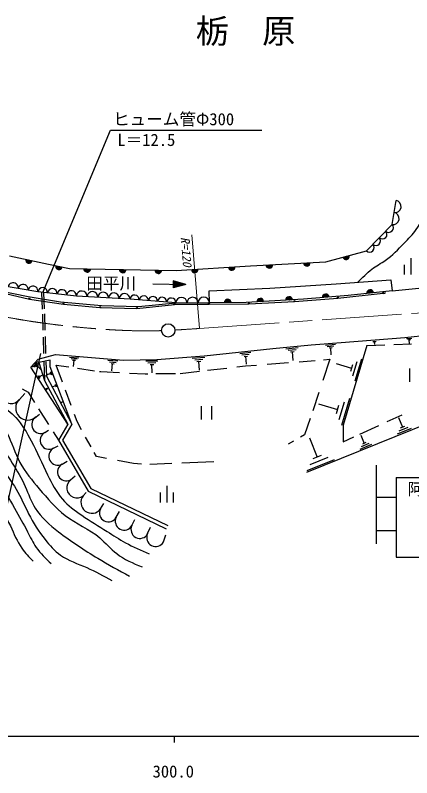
# Model space of a CAD drawing. Units: millimetres, scale not verified. Extents: x 40000 to 680000, y 20000 to 380000.
# Drawn here: x 344048 to 403760, y 198715 to 313562 of the extents above; entities that cross this region are included whole.
import ezdxf
from ezdxf.enums import TextEntityAlignment as Align

# ---------------------------------------------------------------- set-up
doc = ezdxf.new("R2010")
doc.units = ezdxf.units.MM
doc.header["$LTSCALE"] = 1000
doc.linetypes.add('CHAIN', pattern=[18.5, 12, -1.5, 3.5, -1.5])
for name, color, linetype, lineweight in [('M-BGD', 7, 'Continuous', 25), ('M-BMK', 2, 'CHAIN', 13), ('M-BMK-SRVR', 3, 'Continuous', 25), ('M-STR-HTXT', 7, 'Continuous', 13), ('M-STR-STR3', 7, 'Continuous', 25), ('M-STR-STRC', 7, 'Continuous', 25), ('M-TTL-BAND', 7, 'Continuous', 25)]:
    doc.layers.add(name, color=color, linetype=linetype, lineweight=lineweight)
doc.styles.add('ＭＳ ゴシック', font='')
doc.styles.get('ＭＳ ゴシック').set_extended_font_data('MS Gothic')

msp = doc.modelspace()

# ---------------------------------------------------------------- linework, layer by layer
at = {"layer": 'M-BGD'}
for p, q in [((400789, 282051), (401391, 285665)), ((396924, 278086), (400789, 282051)), ((390802, 276430), (396924, 278086)), ((343173, 277333), (349045, 276079)), ((403629, 276992), (403629, 274492)), ((349045, 276079), (352207, 275426)), ((368267, 275125), (379459, 275828)), ((379459, 275828), (390802, 276430)), ((402629, 275992), (402629, 274492)), ((352207, 275426), (368267, 275125)), ((367840, 273565), (367819, 272530)), ((369761, 273010), (367840, 273565)), ((367871, 273556), (367851, 272538)), ((367921, 273542), (367901, 272551)), ((367971, 273527), (367952, 272563)), ((368020, 273513), (368002, 272575)), ((368070, 273499), (368052, 272588)), ((368120, 273484), (368102, 272600)), ((368170, 273470), (368153, 272613)), ((368219, 273456), (368203, 272625)), ((368269, 273441), (368253, 272637)), ((368319, 273427), (368304, 272650)), ((368368, 273412), (368354, 272662)), ((368418, 273398), (368404, 272675)), ((368468, 273384), (368454, 272687)), ((368518, 273369), (368505, 272700)), ((368567, 273355), (368555, 272712)), ((368617, 273341), (368605, 272724)), ((392380, 273102), (400590, 273699)), ((400590, 273699), (400805, 272052)), ((347452, 271888), (341490, 272898)), ((364762, 273108), (369761, 273010)), ((369761, 273010), (367819, 272530)), ((368667, 273326), (368655, 272737)), ((368717, 273312), (368706, 272749)), ((368766, 273297), (368756, 272762)), ((368816, 273283), (368806, 272774)), ((368866, 273269), (368856, 272786)), ((368915, 273254), (368907, 272799)), ((368965, 273240), (368957, 272811)), ((369015, 273226), (369007, 272824)), ((369065, 273211), (369057, 272836)), ((369114, 273197), (369108, 272849)), ((369164, 273182), (369158, 272861)), ((369214, 273168), (369208, 272873)), ((369264, 273154), (369258, 272886)), ((369313, 273139), (369309, 272898)), ((369363, 273125), (369359, 272911)), ((369413, 273111), (369409, 272923)), ((369462, 273096), (369459, 272935)), ((369512, 273082), (369510, 272948)), ((369562, 273067), (369560, 272960)), ((369612, 273053), (369610, 272973)), ((369661, 273039), (369660, 272985)), ((369711, 273024), (369711, 272998)), ((373262, 272052), (382380, 272457)), ((382380, 272457), (392380, 273102)), ((400805, 272052), (406336, 272591)), ((346185, 270764), (341654, 271806)), ((341848, 272051), (345986, 271204)), ((345986, 271204), (350873, 270389)), ((353251, 271269), (347452, 271888)), ((348021, 271827), (348104, 269306)), ((348323, 271795), (348403, 269332)), ((361330, 270780), (353251, 271269)), ((373286, 270262), (373262, 272052)), ((394194, 271360), (387439, 270787)), ((399463, 271632), (392615, 270911)), ((400805, 272052), (394194, 271360)), ((351317, 270002), (346185, 270764)), ((350873, 270389), (357062, 269835)), ((356811, 269480), (351317, 270002)), ((368237, 270226), (361330, 270780)), ((368037, 269928), (362344, 269360)), ((362601, 269705), (368237, 270226)), ((373248, 269994), (368037, 269928)), ((368237, 270226), (373286, 270262)), ((379245, 270059), (373248, 269994)), ((378800, 270286), (373286, 270262)), ((387439, 270787), (378800, 270286)), ((386126, 270387), (379245, 270059)), ((392615, 270911), (386126, 270387)), ((362344, 269360), (356811, 269480)), ((357062, 269835), (362601, 269705)), ((348129, 268529), (348207, 266147)), ((348428, 268581), (348508, 266121)), ((402700, 265038), (411618, 265954)), ((348243, 265060), (348322, 262628)), ((348539, 265189), (348622, 262629)), ((388624, 263930), (393155, 264267)), ((393155, 264267), (402700, 265038)), ((397888, 264447), (398388, 264487)), ((397988, 264387), (398308, 264407)), ((398078, 264317), (398228, 264327)), ((398178, 263977), (398158, 264327)), ((402968, 264867), (403748, 264947)), ((403118, 264767), (403628, 264817)), ((403268, 264657), (403498, 264677)), ((403438, 264117), (403388, 264667)), ((372474, 262242), (382839, 263351)), ((382839, 263351), (388624, 263930)), ((384788, 263337), (386648, 263527)), ((385148, 263097), (386358, 263217)), ((390748, 263887), (392298, 263997)), ((391038, 263677), (392048, 263747)), ((391328, 263467), (391788, 263497)), ((391638, 262397), (391558, 263487)), ((397008, 263844), (393407, 251846)), ((397008, 263844), (399709, 263944)), ((401075, 263994), (403722, 264092)), ((347508, 261750), (350121, 262465)), ((350121, 262465), (360326, 261616)), ((352238, 262087), (353628, 261977)), ((352468, 261857), (353368, 261787)), ((365388, 261712), (372474, 262242)), ((370708, 261917), (372608, 262057)), ((377868, 262617), (379548, 262797)), ((378188, 262397), (379288, 262517)), ((378508, 262177), (379018, 262227)), ((378888, 261027), (378768, 262207)), ((385498, 262847), (386058, 262907)), ((385908, 261577), (385778, 262877)), ((346409, 260542), (347508, 261750)), ((346668, 260537), (347468, 261407)), ((346938, 260567), (347468, 261137)), ((347208, 260597), (347458, 260867)), ((347948, 260167), (347338, 260737)), ((349285, 261613), (347599, 261260)), ((347599, 261260), (348455, 258571)), ((348364, 261366), (348455, 258571)), ((348663, 261383), (348734, 259220)), ((349285, 260593), (349285, 261613)), ((350198, 260880), (352132, 260595)), ((351159, 258297), (350198, 260880)), ((352688, 261627), (353108, 261597)), ((352818, 260637), (352898, 261617)), ((357978, 261617), (359518, 261487)), ((358228, 261367), (359228, 261277)), ((358478, 261107), (358938, 261067)), ((358618, 260007), (358708, 261087)), ((360326, 261616), (365388, 261712)), ((363718, 261487), (365528, 261517)), ((364038, 261217), (365218, 261247)), ((364358, 260947), (364908, 260967)), ((364658, 259687), (364638, 260957)), ((371068, 261657), (372298, 261747)), ((371418, 261397), (371988, 261437)), ((371798, 260087), (371708, 261417)), ((377422, 260601), (378710, 260748)), ((378710, 260748), (380377, 260877)), ((381978, 261002), (385193, 261251)), ((386809, 261377), (389205, 261563)), ((391448, 261738), (390386, 258550)), ((390461, 261661), (391448, 261738)), ((392358, 261107), (394678, 260407)), ((394828, 260907), (394528, 259907)), ((395508, 261337), (394858, 259177)), ((396178, 261767), (395178, 258447)), ((351948, 251970), (346409, 260542)), ((348928, 259467), (349278, 259607)), ((349248, 259677), (349308, 259527)), ((352577, 251957), (349285, 260593)), ((349298, 259797), (349418, 259467)), ((349338, 259907), (349528, 259407)), ((353411, 260407), (355994, 260027)), ((356757, 259915), (356930, 259890)), ((356930, 259890), (359758, 259750)), ((361248, 259676), (363596, 259560)), ((363596, 259560), (364029, 259565)), ((365243, 259580), (368184, 259617)), ((368876, 259626), (371785, 259957)), ((373003, 260096), (375903, 260427)), ((403465, 258343), (403465, 260343)), ((347758, 258817), (347478, 259257)), ((347778, 258937), (347598, 259227)), ((347798, 259057), (347708, 259187)), ((348058, 259317), (347758, 259127)), ((348733, 259236), (348434, 259210)), ((348455, 258571), (351948, 251970)), ((348734, 259220), (352577, 251957)), ((345084, 257272), (345970, 256801)), ((348848, 257137), (348688, 257377)), ((348858, 257207), (348758, 257367)), ((348858, 257277), (348818, 257347)), ((349008, 257417), (348838, 257317)), ((349748, 257627), (350028, 257737)), ((350008, 257797), (350048, 257677)), ((350038, 257887), (350138, 257627)), ((350068, 257977), (350228, 257577)), ((387985, 244742), (421353, 258263)), ((344663, 255711), (345471, 256600)), ((345970, 256801), (346950, 255250)), ((352472, 254768), (351612, 257082)), ((389787, 256752), (388862, 253975)), ((350888, 255237), (351028, 255287)), ((351018, 255317), (351038, 255257)), ((351038, 255367), (351088, 255237)), ((351048, 255407), (351128, 255217)), ((389698, 255017), (392558, 254157)), ((393568, 255307), (392778, 252647)), ((394398, 255837), (393168, 251747)), ((347559, 254288), (349050, 251929)), ((372120, 252659), (372120, 254659)), ((373620, 254659), (373620, 252659)), ((392738, 254767), (392378, 253547)), ((347221, 253097), (347712, 253476)), ((353366, 252366), (352970, 253430)), ((388453, 252810), (387585, 250352)), ((400083, 252368), (402309, 253384)), ((401758, 252977), (402358, 251517)), ((351948, 251970), (350539, 249544)), ((352577, 251957), (351176, 249545)), ((354042, 251137), (353366, 252366)), ((393407, 251846), (393407, 249321)), ((395917, 250467), (398814, 251789)), ((402668, 251637), (402038, 251387)), ((348514, 250720), (349037, 251077)), ((349765, 250800), (350548, 249560)), ((403648, 251307), (401558, 250467)), ((403158, 251477), (401798, 250927)), ((350539, 249544), (355037, 241861)), ((351176, 249545), (355426, 242284)), ((355461, 248558), (354651, 250030)), ((385938, 249406), (385164, 248961)), ((387585, 250352), (386983, 250006)), ((388338, 249897), (389508, 247017)), ((393407, 249321), (395037, 250065)), ((396088, 250337), (396598, 249077)), ((349807, 248342), (350489, 248710)), ((397718, 248907), (395918, 248177)), ((397298, 249047), (396128, 248577)), ((396868, 249187), (396328, 248967)), ((356270, 247086), (355928, 247709)), ((357789, 246800), (356270, 247086)), ((391098, 246947), (388418, 245857)), ((390128, 247267), (388888, 246767)), ((351100, 245965), (351878, 246375)), ((361880, 246030), (359452, 246487)), ((363081, 245965), (361880, 246030)), ((367610, 246033), (364322, 245898)), ((373958, 246294), (369121, 246095)), ((392068, 246617), (387948, 244947)), ((352393, 243587), (353077, 244198)), ((366880, 242693), (366880, 240193)), ((354284, 241196), (354749, 241673)), ((355037, 241861), (366768, 236228)), ((355426, 242284), (367006, 236724)), ((365880, 241693), (365880, 240193)), ((367880, 240193), (367880, 241693)), ((356898, 239194), (357369, 240032)), ((359262, 237957), (359735, 238801)), ((361625, 236719), (362039, 237634)), ((363989, 235482), (364438, 236466)), ((366353, 234244), (366741, 235298))]:
    msp.add_line(p, q, dxfattribs=at)
for centre, radius, start, end in [((401241, 284761), 916, 260.53768, 80.53768), ((400940, 282954), 916, 260.53768, 80.53768), ((400306, 281555), 692, 225.73452, 45.73452), ((399340, 280564), 692, 225.73452, 45.73452), ((398374, 279573), 692, 225.73452, 45.73452), ((397408, 278582), 692, 225.73452, 45.73452), ((346109, 276706), 500, 167.93869, 347.93869), ((346109, 276706), 500, 167.93869, 347.93869), ((346109, 276706), 450, 167.93869, 347.93869), ((346109, 276706), 400, 167.93869, 347.93869), ((393863, 277258), 500, 195.13584, 15.13584), ((393863, 277258), 500, 195.13584, 15.13584), ((393863, 277258), 450, 195.13584, 15.13584), ((393863, 277258), 400, 195.13584, 15.13584), ((393863, 277258), 350, 195.13584, 15.13584), ((393863, 277258), 300, 195.13584, 15.13584), ((393863, 277258), 250, 195.13584, 15.13584), ((393863, 277258), 200, 195.13584, 15.13584), ((393863, 277258), 150, 195.13584, 15.13584), ((393863, 277258), 100, 195.13584, 15.13584), ((393863, 277258), 50, 195.13584, 15.13584), ((346109, 276706), 350, 167.93869, 347.93869), ((346109, 276706), 300, 167.93869, 347.93869), ((346109, 276706), 250, 167.93869, 347.93869), ((346109, 276706), 200, 167.93869, 347.93869), ((346109, 276706), 150, 167.93869, 347.93869), ((346109, 276706), 100, 167.93869, 347.93869), ((346109, 276706), 50, 167.93869, 347.93869), ((350626, 275752), 500, 168.34071, 348.34071), ((350626, 275752), 500, 168.34071, 348.34071), ((350626, 275752), 450, 168.34071, 348.34071), ((350626, 275752), 400, 168.34071, 348.34071), ((350626, 275752), 350, 168.34071, 348.34071), ((350626, 275752), 300, 168.34071, 348.34071), ((350626, 275752), 250, 168.34071, 348.34071), ((350626, 275752), 200, 168.34071, 348.34071), ((350626, 275752), 150, 168.34071, 348.34071), ((350626, 275752), 100, 168.34071, 348.34071), ((350626, 275752), 50, 168.34071, 348.34071), ((376661, 275652), 500, 183.59233, 3.59233), ((376661, 275652), 500, 183.59233, 3.59233), ((376661, 275652), 450, 183.59233, 3.59233), ((376661, 275652), 400, 183.59233, 3.59233), ((376661, 275652), 350, 183.59233, 3.59233), ((376661, 275652), 300, 183.59233, 3.59233), ((376661, 275652), 250, 183.59233, 3.59233), ((376661, 275652), 200, 183.59233, 3.59233), ((376661, 275652), 150, 183.59233, 3.59233), ((376661, 275652), 100, 183.59233, 3.59233), ((376661, 275652), 50, 183.59233, 3.59233), ((382295, 275978), 500, 183.0394, 3.0394), ((382295, 275978), 500, 183.0394, 3.0394), ((382295, 275978), 450, 183.0394, 3.0394), ((382295, 275978), 400, 183.0394, 3.0394), ((382295, 275978), 350, 183.0394, 3.0394), ((382295, 275978), 300, 183.0394, 3.0394), ((382295, 275978), 250, 183.0394, 3.0394), ((382295, 275978), 200, 183.0394, 3.0394), ((382295, 275978), 150, 183.0394, 3.0394), ((382295, 275978), 100, 183.0394, 3.0394), ((382295, 275978), 50, 183.0394, 3.0394), ((387966, 276279), 500, 183.0394, 3.0394), ((387966, 276279), 500, 183.0394, 3.0394), ((387966, 276279), 450, 183.0394, 3.0394), ((387966, 276279), 400, 183.0394, 3.0394), ((387966, 276279), 350, 183.0394, 3.0394), ((387966, 276279), 300, 183.0394, 3.0394), ((387966, 276279), 250, 183.0394, 3.0394), ((387966, 276279), 200, 183.0394, 3.0394), ((387966, 276279), 150, 183.0394, 3.0394), ((387966, 276279), 100, 183.0394, 3.0394), ((387966, 276279), 50, 183.0394, 3.0394), ((354883, 275376), 500, 178.92583, 358.92583), ((354883, 275376), 500, 178.92583, 358.92583), ((354883, 275376), 450, 178.92583, 358.92583), ((354883, 275376), 400, 178.92583, 358.92583), ((354883, 275376), 350, 178.92583, 358.92583), ((354883, 275376), 300, 178.92583, 358.92583), ((354883, 275376), 250, 178.92583, 358.92583), ((354883, 275376), 200, 178.92583, 358.92583), ((354883, 275376), 150, 178.92583, 358.92583), ((354883, 275376), 100, 178.92583, 358.92583), ((354883, 275376), 50, 178.92583, 358.92583), ((360237, 275276), 500, 178.92583, 358.92583), ((360237, 275276), 500, 178.92583, 358.92583), ((360237, 275276), 450, 178.92583, 358.92583), ((360237, 275276), 400, 178.92583, 358.92583), ((360237, 275276), 350, 178.92583, 358.92583), ((360237, 275276), 300, 178.92583, 358.92583), ((360237, 275276), 250, 178.92583, 358.92583), ((360237, 275276), 200, 178.92583, 358.92583), ((360237, 275276), 150, 178.92583, 358.92583), ((360237, 275276), 100, 178.92583, 358.92583), ((360237, 275276), 50, 178.92583, 358.92583), ((365590, 275175), 500, 178.92583, 358.92583), ((365590, 275175), 500, 178.92583, 358.92583), ((365590, 275175), 450, 178.92583, 358.92583), ((365590, 275175), 400, 178.92583, 358.92583), ((365590, 275175), 350, 178.92583, 358.92583), ((365590, 275175), 300, 178.92583, 358.92583), ((365590, 275175), 250, 178.92583, 358.92583), ((365590, 275175), 200, 178.92583, 358.92583), ((365590, 275175), 150, 178.92583, 358.92583), ((365590, 275175), 100, 178.92583, 358.92583), ((365590, 275175), 50, 178.92583, 358.92583), ((371065, 275301), 500, 183.59233, 3.59233), ((371065, 275301), 500, 183.59233, 3.59233), ((371065, 275301), 450, 183.59233, 3.59233), ((371065, 275301), 400, 183.59233, 3.59233), ((371065, 275301), 350, 183.59233, 3.59233), ((371065, 275301), 300, 183.59233, 3.59233), ((371065, 275301), 250, 183.59233, 3.59233), ((371065, 275301), 200, 183.59233, 3.59233), ((371065, 275301), 150, 183.59233, 3.59233), ((371065, 275301), 100, 183.59233, 3.59233), ((371065, 275301), 50, 183.59233, 3.59233), ((343726, 272519), 756, 350.38543, 170.38543), ((345216, 272267), 756, 350.38543, 170.38543), ((346707, 272014), 756, 350.38543, 170.38543), ((348177, 271810), 729, 353.90723, 173.90723), ((349626, 271656), 729, 353.90723, 173.90723), ((351076, 271501), 729, 353.90723, 173.90723), ((397499, 271706), 500, 5.9767, 185.9767), ((397499, 271706), 500, 5.9767, 185.9767), ((352526, 271346), 729, 353.90723, 173.90723), ((354059, 271220), 809, 356.53875, 176.53875), ((355675, 271122), 809, 356.53875, 176.53875), ((357291, 271024), 809, 356.53875, 176.53875), ((358906, 270927), 809, 356.53875, 176.53875), ((360522, 270829), 809, 356.53875, 176.53875), ((362021, 270725), 693, 355.41534, 175.41534), ((363402, 270614), 693, 355.41534, 175.41534), ((364784, 270503), 693, 355.41534, 175.41534), ((366165, 270392), 693, 355.41534, 175.41534), ((369078, 270232), 842, 0.40146, 180.40146), ((370762, 270244), 842, 0.40146, 180.40146), ((372445, 270256), 842, 0.40146, 180.40146), ((385279, 270661), 500, 3.32007, 183.32007), ((385279, 270661), 500, 3.32007, 183.32007), ((385279, 270661), 450, 3.32007, 183.32007), ((385279, 270661), 400, 3.32007, 183.32007), ((390816, 271073), 500, 4.84741, 184.84741), ((390816, 271073), 500, 4.84741, 184.84741), ((390816, 271073), 450, 4.84741, 184.84741), ((390816, 271073), 400, 4.84741, 184.84741), ((390816, 271073), 350, 4.84741, 184.84741), ((390816, 271073), 300, 4.84741, 184.84741), ((390816, 271073), 250, 4.84741, 184.84741), ((390816, 271073), 200, 4.84741, 184.84741), ((390816, 271073), 150, 4.84741, 184.84741), ((390816, 271073), 100, 4.84741, 184.84741), ((390816, 271073), 50, 4.84741, 184.84741), ((392615, 270911), 150, 6.00901, 184.61992), ((397499, 271706), 450, 5.9767, 185.9767), ((397499, 271706), 400, 5.9767, 185.9767), ((397499, 271706), 350, 5.9767, 185.9767), ((397499, 271706), 300, 5.9767, 185.9767), ((397499, 271706), 250, 5.9767, 185.9767), ((397499, 271706), 200, 5.9767, 185.9767), ((397499, 271706), 150, 5.9767, 185.9767), ((397499, 271706), 100, 5.9767, 185.9767), ((397499, 271706), 50, 5.9767, 185.9767), ((399463, 271632), 150, 6.00901, 186.00901), ((399411, 272130), 500, 276.00901, 321.00901), ((346185, 270764), 150, 351.55681, 167.04242), ((351317, 270002), 150, 354.5794, 171.55681), ((367546, 270282), 693, 355.41534, 175.41534), ((368037, 269928), 150, 0.72066, 185.69839), ((373248, 269994), 150, 0.62616, 180.72066), ((376043, 270274), 500, 0.24803, 180.24803), ((376043, 270274), 500, 0.24803, 180.24803), ((376043, 270274), 450, 0.24803, 180.24803), ((376043, 270274), 400, 0.24803, 180.24803), ((376043, 270274), 350, 0.24803, 180.24803), ((376043, 270274), 300, 0.24803, 180.24803), ((376043, 270274), 250, 0.24803, 180.24803), ((376043, 270274), 200, 0.24803, 180.24803), ((376043, 270274), 150, 0.24803, 180.24803), ((376043, 270274), 100, 0.24803, 180.24803), ((376043, 270274), 50, 0.24803, 180.24803), ((379245, 270059), 150, 2.72631, 180.62616), ((380959, 270411), 500, 3.32007, 183.32007), ((380959, 270411), 500, 3.32007, 183.32007), ((380959, 270411), 450, 3.32007, 183.32007), ((380959, 270411), 400, 3.32007, 183.32007), ((380959, 270411), 350, 3.32007, 183.32007), ((380959, 270411), 300, 3.32007, 183.32007), ((380959, 270411), 250, 3.32007, 183.32007), ((380959, 270411), 200, 3.32007, 183.32007), ((380959, 270411), 150, 3.32007, 183.32007), ((380959, 270411), 100, 3.32007, 183.32007), ((380959, 270411), 50, 3.32007, 183.32007), ((385279, 270661), 350, 3.32007, 183.32007), ((385279, 270661), 300, 3.32007, 183.32007), ((385279, 270661), 250, 3.32007, 183.32007), ((385279, 270661), 200, 3.32007, 183.32007), ((385279, 270661), 150, 3.32007, 183.32007), ((385279, 270661), 100, 3.32007, 183.32007), ((385279, 270661), 50, 3.32007, 183.32007), ((386126, 270387), 150, 4.61992, 182.72631), ((356811, 269480), 150, 358.75464, 174.5794), ((362344, 269360), 150, 5.69839, 178.75464), ((343426, 256587), 1516, 144.70665, 324.70665), ((345942, 254404), 1829, 134.38394, 314.38394), ((347868, 251909), 1353, 118.53999, 298.53999), ((349161, 249531), 1353, 118.53999, 298.53999), ((350454, 247154), 1353, 118.53999, 298.53999), ((351747, 244776), 1353, 118.53999, 298.53999), ((353339, 242392), 1524, 128.33334, 308.33334), ((355591, 240195), 1646, 142.54942, 322.54942), ((358080, 238575), 1334, 152.36662, 332.36662), ((360444, 237338), 1334, 152.36662, 332.36662), ((362807, 236100), 1334, 152.36662, 332.36662), ((365171, 234863), 1334, 152.36662, 332.36662)]:
    msp.add_arc(centre, radius, start, end, dxfattribs=at)
for points, knots in [([(395648, 273339), (396320, 274048), (396993, 274756), (397772, 275329), (398414, 275801), (399128, 276181), (399780, 276638), (400826, 277373), (401714, 278308), (402618, 279231), (403264, 279889), (403917, 280540), (404442, 281279), (405134, 282253), (405602, 283379), (406070, 284506)], [0, 0, 0, 0, 1, 1, 1, 2, 2, 2, 3, 3, 3, 4, 4, 4, 5, 5, 5, 5]), ([(332771, 260580), (334818, 259281), (336865, 257982), (338975, 256708), (340812, 255600), (342697, 254511), (344123, 252961), (345067, 251935), (345809, 250708), (346469, 249459), (347358, 247780), (348097, 246062), (348921, 244346), (349547, 243043), (350221, 241740), (351162, 240669), (351988, 239729), (353020, 238966), (354069, 238253), (355327, 237396), (356609, 236609), (357886, 235801), (358798, 235224), (359707, 234637), (360653, 234120), (361807, 233490), (363016, 232964), (364225, 232439)], [0, 0, 0, 0, 1, 1, 1, 2, 2, 2, 3, 3, 3, 4, 4, 4, 5, 5, 5, 6, 6, 6, 7, 7, 7, 8, 8, 8, 9, 9, 9, 9]), ([(331384, 258319), (332507, 257997), (333629, 257675), (334738, 257269), (336933, 256463), (339073, 255326), (340691, 253662), (341538, 252790), (342243, 251774), (342792, 250685), (343530, 249222), (343989, 247627), (344753, 246202), (345520, 244772), (346594, 243512), (347660, 242245), (348881, 240794), (350092, 239333), (351582, 238217), (353220, 236992), (355195, 236185), (356765, 234856), (357654, 234104), (358413, 233185), (359322, 232474), (360443, 231598), (361791, 231038), (363139, 230478)], [0, 0, 0, 0, 1, 1, 1, 2, 2, 2, 3, 3, 3, 4, 4, 4, 5, 5, 5, 6, 6, 6, 7, 7, 7, 8, 8, 8, 9, 9, 9, 9]), ([(330956, 256782), (332290, 256261), (333623, 255740), (334913, 255097), (336305, 254404), (337647, 253570), (338765, 252506), (339675, 251640), (340437, 250622), (341181, 249599), (342019, 248448), (342834, 247290), (343598, 246097), (344324, 244963), (345005, 243797), (345559, 242560), (346051, 241463), (346443, 240309), (347065, 239303), (347928, 237907), (349233, 236794), (350567, 235766), (352479, 234291), (354449, 232990), (356485, 231774), (358047, 230841), (359647, 229959), (361248, 229077)], [0, 0, 0, 0, 1, 1, 1, 2, 2, 2, 3, 3, 3, 4, 4, 4, 5, 5, 5, 6, 6, 6, 7, 7, 7, 8, 8, 8, 9, 9, 9, 9]), ([(330443, 254937), (331806, 254251), (333169, 253564), (334489, 252778), (335956, 251905), (337369, 250909), (338554, 249700), (339756, 248474), (340723, 247030), (341751, 245635), (342595, 244489), (343481, 243377), (344198, 242162), (344892, 240985), (345427, 239712), (346053, 238491), (346758, 237117), (347578, 235810), (348539, 234584), (349223, 233712), (349979, 232882), (350868, 232255), (352050, 231422), (353468, 230949), (354815, 230361), (356123, 229789), (357363, 229108), (358603, 228427)], [0, 0, 0, 0, 1, 1, 1, 2, 2, 2, 3, 3, 3, 4, 4, 4, 5, 5, 5, 6, 6, 6, 7, 7, 7, 8, 8, 8, 9, 9, 9, 9]), ([(329855, 252829), (330820, 252512), (331784, 252196), (332671, 251735), (333931, 251082), (335036, 250140), (336138, 249214), (337069, 248432), (337998, 247662), (338835, 246798), (339775, 245827), (340600, 244739), (341356, 243611), (342292, 242215), (343122, 240759), (343948, 239303), (344618, 238123), (345285, 236944), (345909, 235731), (346315, 234943), (346703, 234140), (347205, 233420), (347833, 232517), (348640, 231742), (349446, 230968)], [0, 0, 0, 0, 1, 1, 1, 2, 2, 2, 3, 3, 3, 4, 4, 4, 5, 5, 5, 6, 6, 6, 7, 7, 7, 8, 8, 8, 8]), ([(329246, 250642), (330183, 250265), (331120, 249888), (332006, 249424), (333059, 248872), (334040, 248197), (335053, 247533), (336530, 246563), (338075, 245617), (339150, 244276), (339946, 243283), (340485, 242074), (341076, 240914), (341812, 239469), (342628, 238100), (343318, 236642), (343857, 235501), (344320, 234305), (345034, 233280), (345526, 232572), (346138, 231945), (346750, 231318)], [0, 0, 0, 0, 1, 1, 1, 2, 2, 2, 3, 3, 3, 4, 4, 4, 5, 5, 5, 6, 6, 6, 7, 7, 7, 7])]:
    msp.add_open_spline(points, degree=3, knots=knots, dxfattribs=at)
at = {"layer": 'M-BMK'}
msp.add_line((371812, 266386), (424818, 270109), dxfattribs=at)
for points, knots in [([(321685, 274082), (323781, 273295), (325878, 272508), (328004, 271810), (330419, 271017), (332872, 270339), (335340, 269723), (338502, 268935), (341689, 268247), (344901, 267707), (348218, 267149), (351562, 266748), (354914, 266455), (357204, 266255), (359498, 266106), (361794, 266049), (362177, 266040), (362560, 266033), (362943, 266029), (363326, 266024), (363709, 266023), (364092, 266024), (364475, 266026), (364858, 266031), (365240, 266038), (365346, 266040), (365452, 266042), (365558, 266046), (365664, 266050), (365769, 266056), (365875, 266055), (365950, 266055), (366025, 266051), (366101, 266048)], [0, 0, 0, 0, 1, 1, 1, 2, 2, 2, 3, 3, 3, 4, 4, 4, 5, 5, 5, 6, 6, 6, 7, 7, 7, 8, 8, 8, 9, 9, 9, 10, 10, 10, 11, 11, 11, 11]), ([(368102, 266154), (368481, 266174), (368860, 266194), (369240, 266217), (369669, 266242), (370097, 266270), (370526, 266299), (370954, 266328), (371383, 266357), (371812, 266386)], [0, 0, 0, 0, 1, 1, 1, 2, 2, 2, 3, 3, 3, 3])]:
    msp.add_open_spline(points, degree=3, knots=knots, dxfattribs=at)
at = {"layer": 'M-BMK-SRVR'}
msp.add_circle((367086, 266095), 1000, dxfattribs=at)
at = {"layer": 'M-STR-HTXT'}
msp.add_line((371812, 266386), (370655, 280477), dxfattribs=at)
at = {"layer": 'M-STR-STR3'}
for p, q in [((348207, 271807), (358415, 296266)), ((358415, 296266), (381205, 296266))]:
    msp.add_line(p, q, dxfattribs=at)
at = {"layer": 'M-STR-STRC'}
for p, q in [((340840, 230842), (347881, 262620)), ((398412, 245781), (398412, 233962)), ((401412, 243962), (422412, 243962)), ((401412, 243962), (401412, 231962)), ((398412, 240962), (401412, 240962)), ((398412, 235962), (401412, 235962)), ((401412, 231962), (422412, 231962))]:
    msp.add_line(p, q, dxfattribs=at)
at = {"layer": 'M-TTL-BAND'}
for p, q in [((40000, 205000), (579000, 205000)), ((368000, 205000), (368000, 204000))]:
    msp.add_line(p, q, dxfattribs=at)

# ---------------------------------------------------------------- texts
at = {"layer": 'M-STR-HTXT', "style": 'ＭＳ ゴシック'}
for s, height, p in [('栃\u3000原', 3666, (371233, 311195)), ('田平川', 1833, (354751, 273189))]:
    msp.add_text(s, height=height, dxfattribs=at).set_placement(p, align=Align.MIDDLE_LEFT)
at = {"layer": 'M-STR-HTXT', "style": 'ＭＳ ゴシック', "oblique": 15}
msp.add_text('R=120', height=1320, rotation=274.544, dxfattribs=at).set_placement((368574, 280101), align=Align.BOTTOM_LEFT)
at = {"layer": 'M-STR-STR3', "style": 'ＭＳ ゴシック'}
for s, p in [('ヒューム管Φ300', (358770, 297911)), ('L＝12.5', (359421, 294789))]:
    msp.add_text(s, height=1833, dxfattribs=at).set_placement(p, align=Align.MIDDLE_LEFT)
at = {"layer": 'M-STR-STRC', "style": 'ＭＳ ゴシック'}
msp.add_text('阿\u3000東', height=1833, dxfattribs=at).set_placement((403123, 240732), align=Align.BOTTOM_LEFT)
at = {"layer": 'M-TTL-BAND', "style": 'ＭＳ ゴシック'}
msp.add_text('300.0', height=1833, dxfattribs=at).set_placement((367844, 198195), align=Align.BOTTOM_CENTER)

doc.saveas('drawing.dxf')
